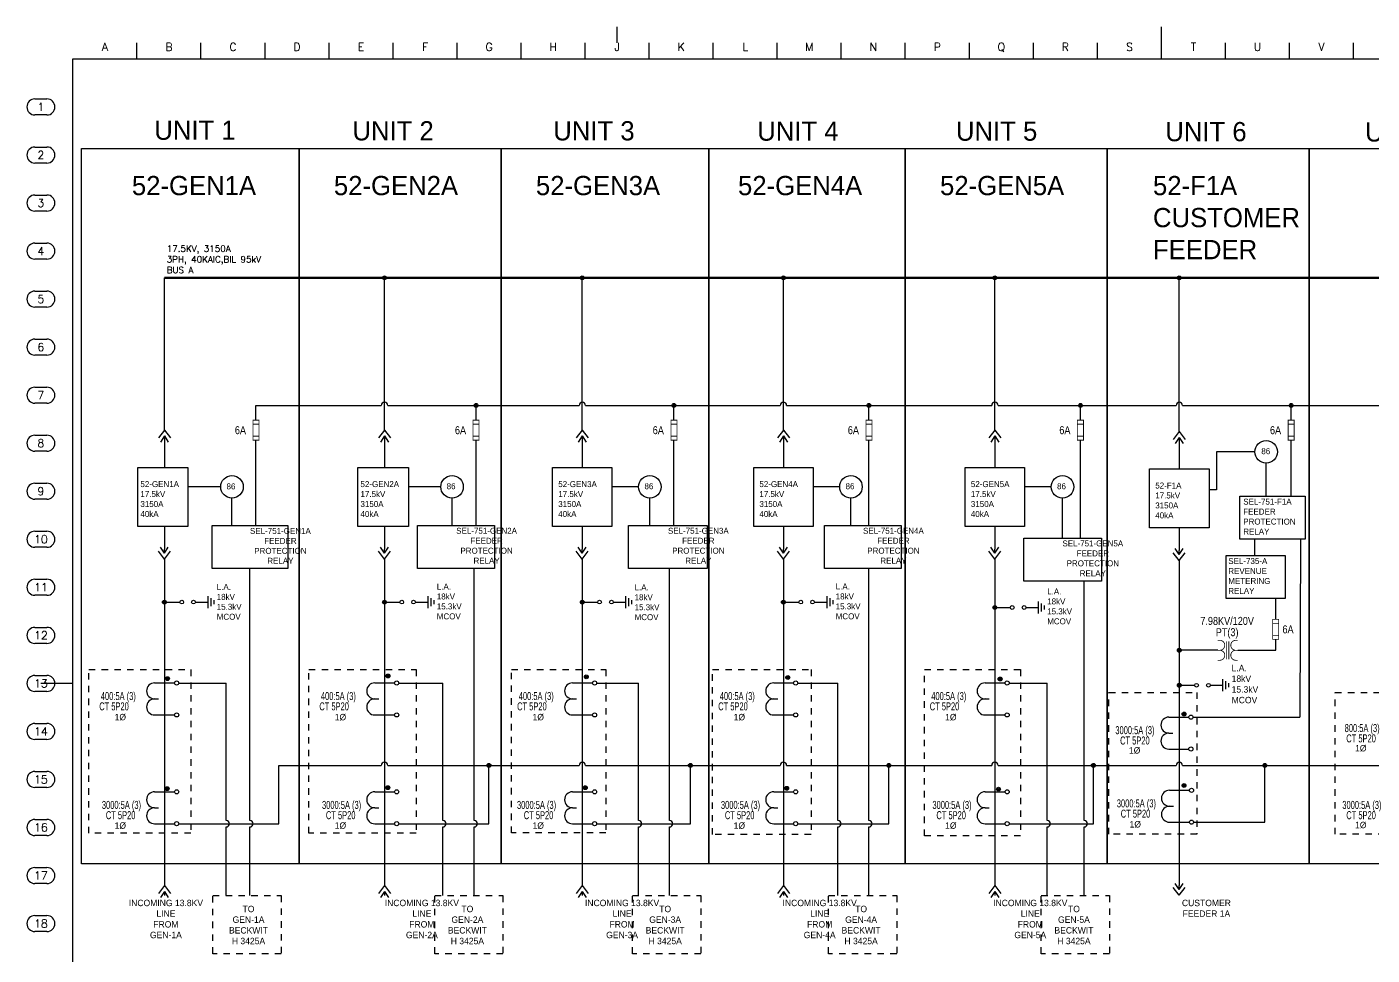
# Model space of a CAD drawing. Header units: inches. Extents: x -0.7 to 34.5, y -0.5 to 22.5.
# Drawn here: x -0.72 to 20.29, y 8.01 to 22.5 of the extents above; entities that cross this region are included whole.
import ezdxf
from ezdxf.enums import TextEntityAlignment as Align

# ---------------------------------------------------------------- set-up
doc = ezdxf.new("R2010")
doc.units = ezdxf.units.IN
doc.header["$MEASUREMENT"] = 0
doc.linetypes.add('HIDDEN', pattern=[0.375, 0.25, -0.125])
for name, color, linetype in [('DESC', 7, 'Continuous'), ('INFORBORDER', 3, 'Continuous'), ('MISC', 7, 'Continuous'), ('SYMS', 7, 'Continuous'), ('WIRES', 7, 'Continuous')]:
    doc.layers.add(name, color=color, linetype=linetype)
doc.styles.get("Standard").update_dxf_attribs({"font": 'ROMANS.SHX'})
doc.styles.add('WD', font='txt')

# ---------------------------------------------------------------- blocks, each defined once
blk = doc.blocks.new('IOM_TITLE_BLOCK_BORDER')
at = {"layer": 'INFORBORDER', "color": 5}
for p, q in [((8.5, 22.25), (8.5, 22.5)), ((17, 22), (17, 22.5)), ((1, 22), (1, 22.25)), ((2, 22), (2, 22.25)), ((3, 22), (3, 22.25)), ((4, 22), (4, 22.25)), ((5, 22), (5, 22.25)), ((6, 22), (6, 22.25)), ((7, 22), (7, 22.25)), ((8, 22), (8, 22.25)), ((9, 22), (9, 22.25)), ((10, 22), (10, 22.25)), ((11, 22), (11, 22.25)), ((12, 22), (12, 22.25)), ((13, 22), (13, 22.25)), ((14, 22), (14, 22.25)), ((15, 22), (15, 22.25)), ((16, 22), (16, 22.25)), ((18, 22), (18, 22.25)), ((19, 22), (19, 22.25)), ((20, 22), (20, 22.25)), ((0, 0), (0, 22)), ((0, 22), (34, 22)), ((0, 12.25), (-0.5, 12.25))]:
    blk.add_line(p, q, dxfattribs=at)
at = {"color": 7, "ltscale": 0.2}
for s, p in [('A', (0.5, 22.125)), ('B', (1.5, 22.125)), ('C', (2.5, 22.125)), ('D', (3.5, 22.125)), ('E', (4.5, 22.125)), ('F', (5.5, 22.125)), ('G', (6.5, 22.125)), ('H', (7.5, 22.125)), ('J', (8.5, 22.125)), ('K', (9.5, 22.125)), ('L', (10.5, 22.125)), ('M', (11.5, 22.125)), ('N', (12.5, 22.125)), ('P', (13.5, 22.125)), ('Q', (14.5, 22.125)), ('R', (15.5, 22.125)), ('S', (16.5, 22.125)), ('T', (17.5, 22.125)), ('U', (18.5, 22.125)), ('V', (19.5, 22.125))]:
    blk.add_text(s, height=0.125, dxfattribs=at).set_placement(p, align=Align.CENTER)
blk = doc.blocks.new('LINEREF_ENCASEMENT')
for p, q in [((-0.09375, 0), (0.09375, 0)), ((0.09375, -0.25), (-0.09375, -0.25))]:
    blk.add_line(p, q)
for centre, start, end in [((-0.09375, -0.125), 90, 270), ((0.09375, -0.125), 270, 90)]:
    blk.add_arc(centre, 0.125, start, end)
blk = doc.blocks.new('WD_MLRH')
at = {"style": 'WD'}
blk.add_attdef('RUNGFIRST', text='', height=0.125, dxfattribs=at).set_placement((-0.25, 0), align=Align.MIDDLE_RIGHT)
at = {"style": 'WD', "flags": 1}
for tag, p in [('RUNGHORV', (-0.25, -0.127)), ('RUNGDIST', (-0.25, -0.2)), ('RUNGINC', (-0.25, -0.163)), ('WIRE-START', (-0.25, -0.356)), ('WIRE-GSUF', (-0.25, -0.396)), ('WIREMODE', (-0.25, -0.281)), ('PH3SPACE', (-0.25, -0.437)), ('RUNGCNT', (-0.25, -0.237)), ('WIREFMT', (-0.25, -0.321))]:
    blk.add_attdef(tag, text='', height=0.025, dxfattribs=at).set_placement(p, align=Align.RIGHT)
blk = doc.blocks.new('VCN1PJ')
for p, q in [((0, 0.062), (-0.094, -0.062)), ((0, 0.062), (0.094, -0.062)), ((0, -0.031), (-0.062, -0.125)), ((0, -0.031), (0.062, -0.125)), ((0, -0.031), (0, -0.094))]:
    blk.add_line(p, q)
at = {"style": 'WD', "width": 0.7}
for tag, p in [('INST', (0.229, 0.85)), ('DESC1', (-0.062, 0.511)), ('LOC', (-0.062, 0.68)), ('DESC2', (-0.062, 0.354))]:
    blk.add_attdef(tag, text='', height=0.125, dxfattribs=at).set_placement(p, align=Align.RIGHT)
at = {"style": 'WD'}
blk.add_attdef('TAG1', text='', height=0.125, dxfattribs=at).set_placement((-0.062, 0.094), align=Align.RIGHT)
for tag, p, height, flags in [('WDBLKNAM', (-0.132, 0.045), 0.01, 9), ('FAMILY', (-0.132, 0.064), 0.01, 9), ('X2TERM02', (0, 0.062), 0.0125, 1), ('X2TERMDESC02', (0.026, 0.042), 0.01, 1), ('X8TERM01', (0, -0.094), 0.0125, 1), ('X8TERMDESC01', (0.013, -0.115), 0.01, 1)]:
    blk.add_attdef(tag, p, '', height=height, dxfattribs=dict(at, flags=flags))
at = {"linetype": 'Continuous', "style": 'WD', "flags": 9}
for tag, p in [('MFG', (-0.109, 0)), ('CAT', (-0.107, 0.019)), ('ASSYCODE', (-0.109, -0.014))]:
    blk.add_attdef(tag, text='', height=0.01, dxfattribs=at).set_placement(p, align=Align.CENTER)
at = {"linetype": 'Continuous', "style": 'WD', "flags": 8}
blk.add_attdef('TERM02', (0.047, 0.062), '', height=0.125, dxfattribs=at)
at = {"style": 'WD'}
for tag, p in [('X4LINK', (-0.125, -0.062)), ('X1LINK', (0.125, -0.062))]:
    blk.add_attdef(tag, p, '', height=0.01, dxfattribs=at)
at = {"linetype": 'Continuous', "style": 'WD', "flags": 8}
blk.add_attdef('TERM01', text='', height=0.125, dxfattribs=at).set_placement((0.047, -0.156), align=Align.TOP_LEFT)
blk = doc.blocks.new('VXF1CT')
for p, q in [((-0.344, 0.25), (-0.032, 0.25)), ((-0.344, 0), (-0.281, 0)), ((-0.344, -0.25), (-0.032, -0.25))]:
    blk.add_line(p, q)
for centre in [(0, 0.249), (0, -0.249)]:
    blk.add_circle(centre, 0.0322)
for centre in [(-0.344, 0.125), (-0.344, -0.125)]:
    blk.add_arc(centre, 0.125, 90, 270)
at = {"linetype": 'Continuous', "style": 'WD', "flags": 8}
for tag, p in [('TERM02', (-0.045, 0.267)), ('TERM01', (-0.055, -0.231))]:
    blk.add_attdef(tag, text='', height=0.125, dxfattribs=at).set_placement(p, align=Align.RIGHT)
at = {"style": 'WD'}
for tag, p, height, flags in [('X2TERM02', (0, 0.281), 0.0125, 1), ('X1TERM02', (0.032, 0.249), 0.0125, 1), ('FAMILY', (-0.196, 0.191), 0.01, 9), ('X8TERM01', (0, -0.283), 0.0125, 1), ('X1TERM01', (0.032, -0.251), 0.0125, 1)]:
    blk.add_attdef(tag, p, '', height=height, dxfattribs=dict(at, flags=flags))
blk.add_attdef('TYPE', text='', height=0.125, dxfattribs=at).set_placement((-0.047, -0.047), align=Align.CENTER)
at = {"linetype": 'Continuous', "style": 'WD', "flags": 9}
for tag, p in [('ASSYCODE', (-0.171, 0.119)), ('MFG', (-0.173, 0.143)), ('CAT', (-0.171, 0.162))]:
    blk.add_attdef(tag, text='', height=0.01, dxfattribs=at).set_placement(p, align=Align.CENTER)
at = {"style": 'WD'}
blk.add_attdef('TAG1', (0.281, 0.031), '', height=0.125, dxfattribs=at)
at = {"style": 'WD', "width": 0.7}
blk.add_attdef('RATING1', (0.281, -0.125), '', height=0.125, dxfattribs=at)
for tag, p in [('INST', (-0.227, -0.422)), ('LOC', (-0.201, -0.601)), ('DESC1', (-0.201, -0.757)), ('DESC2', (-0.201, -0.914))]:
    blk.add_attdef(tag, text='', height=0.125, dxfattribs=at).set_placement(p, align=Align.CENTER)
blk = doc.blocks.new('WDDOT')
for radius in [0.03, 0.0187, 0.00929]:
    blk.add_circle((0, 0), radius)
blk = doc.blocks.new('HGND2')
for p, q in [((0, 0.09375), (0, -0.09375)), ((0.046875, 0.0625), (0.046875, -0.0625)), ((0.09375, 0.03125), (0.09375, -0.03125))]:
    blk.add_line(p, q)
at = {"style": 'WD', "flags": 1}
blk.add_attdef('X4TERM01', (0, 0), '', height=0.01, dxfattribs=at)
blk = doc.blocks.new('HXF1T1_1-')
for points in [[(-0.156, 0, 0.0125, 0.0125, 0), (-0.126, 0, 0.0125, 0.0125, 1.005682), (-0.125, 0.156, 0, 0, 0)], [(0.156, 0, 0.0125, 0.0125, 0), (0.124, 0, 0.0125, 0.0125, 0.994377), (0.125, -0.156, 0, 0, 0)]]:
    blk.add_lwpolyline(points, format="xyseb")
at = {"const_width": 0.0125}
for points in [[(-0.156, 0.156), (-0.125, 0.156)], [(-0.016, -0.141), (-0.016, 0.141)], [(0.016, -0.141), (0.016, 0.141)], [(0.156, 0.156), (0.125, 0.156)], [(-0.156, -0.156), (-0.125, -0.156)], [(0.156, -0.156), (0.125, -0.156)]]:
    blk.add_lwpolyline(points, dxfattribs=at)
for points in [[(-0.125, -0.156, 1.000009), (-0.125, 0)], [(0.125, 0.156, 1.000009), (0.125, 0)]]:
    blk.add_lwpolyline(points, format="xyb", dxfattribs=at)
at = {"style": 'WD', "width": 0.85}
for tag, p in [('INST', (-0.012, 0.592)), ('LOC', (-0.012, 0.42)), ('TAG1', (-0.01, 0.25)), ('RATING1', (-0.01, -0.344)), ('RATING2', (-0.01, -0.516)), ('DESC1', (-0.01, -0.687)), ('DESC2', (-0.01, -0.859)), ('DESC3', (-0.01, -1.031))]:
    blk.add_attdef(tag, text='', height=0.125, dxfattribs=at).set_placement(p, align=Align.CENTER)
at = {"style": 'WD', "flags": 9}
blk.add_attdef('WDTYPE', text='', height=0.01, dxfattribs=at).set_placement((-0.221, 0.075), align=Align.RIGHT)
at = {"color": 7, "style": 'WD', "flags": 1}
for tag, p in [('X4TERM01', (-0.156, 0)), ('X1TERM02', (0.156, 0))]:
    blk.add_attdef(tag, p, '', height=0.0125, dxfattribs=at)
at = {"style": 'WD'}
for tag, p in [('X2LINK', (0, 0.156)), ('X8LINK', (0, -0.172))]:
    blk.add_attdef(tag, p, '', height=0.01, dxfattribs=at)
at = {"linetype": 'Continuous', "style": 'WD', "flags": 9}
for tag, p in [('ASSYCODE', (0.219, 0.062)), ('MFG', (0.228, 0.089)), ('CAT', (0.23, 0.108))]:
    blk.add_attdef(tag, text='', height=0.01, dxfattribs=at).set_placement(p, align=Align.CENTER)
at = {"style": 'WD', "flags": 9}
for tag, p in [('FAMILY', (0.206, 0.131)), ('CONTACT', (0.206, 0.04))]:
    blk.add_attdef(tag, p, '', height=0.01, dxfattribs=at)
at = {"linetype": 'Continuous', "style": 'WD', "flags": 8}
blk.add_attdef('TERM01', text='', height=0.125, dxfattribs=at).set_placement((-0.229, -0.031), align=Align.TOP_RIGHT)
blk.add_attdef('TERM02', text='', height=0.125, dxfattribs=at).set_placement((0.208, -0.031), align=Align.TOP_LEFT)
blk = doc.blocks.new('VFU1_1-')
at = {"const_width": 0.0125}
blk.add_lwpolyline([(-0.047, 0.156), (-0.047, -0.156), (0.047, -0.156), (0.047, 0.156)], close=True, dxfattribs=at)
for points in [[(-0.047, 0.094), (0.047, 0.094)], [(-0.047, -0.094), (0.047, -0.094)]]:
    blk.add_lwpolyline(points, dxfattribs=at)
at = {"linetype": 'Continuous', "style": 'WD', "width": 0.85, "flags": 8}
blk.add_attdef('TERM01', text='', height=0.125, dxfattribs=at).set_placement((-0.055, 0.175), align=Align.RIGHT)
at = {"style": 'WD', "width": 0.85}
for tag, p in [('LOC', (0.125, 0.109)), ('INST', (0.125, 0.281)), ('TAG1', (0.127, -0.061)), ('DESC1', (0.125, -0.234)), ('DESC2', (0.125, -0.406)), ('DESC3', (0.125, -0.578))]:
    blk.add_attdef(tag, p, '', height=0.125, dxfattribs=at)
blk.add_attdef('RATING1', text='', height=0.125, dxfattribs=at).set_placement((-0.156, -0.062), align=Align.RIGHT)
at = {"color": 7, "style": 'WD'}
for tag, p in [('X4LINK', (-0.125, 0)), ('X1LINK', (0.125, 0))]:
    blk.add_attdef(tag, p, '', height=0.01, dxfattribs=at)
at = {"color": 7, "style": 'WD', "flags": 1}
for tag, p in [('X2TERM01', (0, 0.156)), ('X8TERM02', (0, -0.156))]:
    blk.add_attdef(tag, p, '', height=0.0125, dxfattribs=at)
at = {"linetype": 'Continuous', "style": 'WD', "width": 0.85, "flags": 8}
blk.add_attdef('TERM02', text='', height=0.125, dxfattribs=at).set_placement((-0.041, -0.182), align=Align.TOP_RIGHT)
at = {"style": 'WD', "flags": 9}
for tag, p in [('WDBLKNAM', (-0.129, -0.169)), ('FAMILY', (-0.142, -0.036)), ('WDTYPE', (-0.129, -0.153))]:
    blk.add_attdef(tag, text='', height=0.01, dxfattribs=at).set_placement(p, align=Align.RIGHT)
at = {"linetype": 'Continuous', "style": 'WD', "flags": 9}
blk.add_attdef('ASSYCODE', text='', height=0.01, dxfattribs=at).set_placement((-0.153, -0.106), align=Align.CENTER)
for tag, p in [('MFG', (-0.142, -0.088)), ('CAT', (-0.142, -0.073))]:
    blk.add_attdef(tag, text='', height=0.01, dxfattribs=at).set_placement(p, align=Align.RIGHT)

msp = doc.modelspace()

# ---------------------------------------------------------------- linework, layer by layer
at = {"color": 7, "lineweight": 50, "ltscale": 0.4}
msp.add_line((1.428, 18.583), (29.914, 18.583), dxfattribs=at)
at = {"color": 7, "ltscale": 0.2}
for points in [[(0.133, 20.602), (3.531, 20.602), (3.531, 9.435), (0.133, 9.435)], [(3.531, 20.602), (6.686, 20.602), (6.686, 9.435), (3.531, 9.435)], [(6.686, 20.602), (9.93, 20.602), (9.93, 9.435), (6.686, 9.435)], [(9.93, 20.602), (12.997, 20.602), (12.997, 9.435), (9.93, 9.435)], [(12.997, 20.602), (16.152, 20.602), (16.152, 9.435), (12.997, 9.435)], [(16.152, 20.602), (19.308, 20.602), (19.308, 9.435), (16.152, 9.435)], [(19.308, 20.602), (22.737, 20.602), (22.737, 9.435), (19.308, 9.435)], [(1.015, 15.622), (1.792, 15.622), (1.792, 14.701), (1.015, 14.701)], [(4.451, 15.622), (5.24, 15.622), (5.24, 14.701), (4.451, 14.701)], [(7.491, 15.622), (8.419, 15.622), (8.419, 14.701), (7.491, 14.701)], [(10.632, 15.622), (11.56, 15.622), (11.56, 14.701), (10.632, 14.701)], [(13.935, 15.622), (14.863, 15.622), (14.863, 14.701), (13.935, 14.701)], [(16.815, 15.599), (17.743, 15.599), (17.743, 14.679), (16.815, 14.679)], [(18.223, 15.172), (19.244, 15.172), (19.244, 14.5), (18.223, 14.5)], [(2.177, 14.715), (3.355, 14.715), (3.355, 14.043), (2.177, 14.043)], [(5.382, 14.717), (6.585, 14.717), (6.585, 14.045), (5.382, 14.045)], [(8.675, 14.717), (9.905, 14.717), (9.905, 14.045), (8.675, 14.045)], [(11.74, 14.717), (12.935, 14.717), (12.935, 14.045), (11.74, 14.045)], [(14.85, 14.52), (16.066, 14.52), (16.066, 13.848), (14.85, 13.848)], [(18.013, 14.245), (18.931, 14.245), (18.931, 13.573), (18.013, 13.573)]]:
    msp.add_lwpolyline(points, close=True, dxfattribs=at)
at = {"color": 7, "linetype": 'HIDDEN', "ltscale": 0.2}
for points in [[(0.248, 12.465), (1.841, 12.465), (1.841, 9.912), (0.248, 9.912)], [(3.685, 12.465), (5.362, 12.465), (5.362, 9.912), (3.685, 9.912)], [(6.847, 12.465), (8.324, 12.465), (8.324, 9.917), (6.847, 9.917)], [(9.99, 12.465), (11.528, 12.465), (11.528, 9.892), (9.99, 9.892)], [(13.297, 12.465), (14.798, 12.465), (14.798, 9.87), (13.297, 9.87)], [(16.181, 12.109), (17.553, 12.109), (17.553, 9.896), (16.181, 9.896)], [(19.713, 12.109), (21.085, 12.109), (21.085, 9.896), (19.713, 9.896)], [(2.186, 8.936), (3.252, 8.936), (3.252, 8.03), (2.186, 8.03)], [(5.65, 8.936), (6.716, 8.936), (6.716, 8.03), (5.65, 8.03)], [(8.74, 8.936), (9.806, 8.936), (9.806, 8.03), (8.74, 8.03)], [(11.799, 8.936), (12.865, 8.936), (12.865, 8.03), (11.799, 8.03)], [(15.124, 8.936), (16.19, 8.936), (16.19, 8.03), (15.124, 8.03)]]:
    msp.add_lwpolyline(points, close=True, dxfattribs=at)
at = {"color": 7, "ltscale": 0.2}
for centre, radius in [((18.636, 15.867), 0.176), ((2.484, 15.318), 0.176), ((5.921, 15.32), 0.176), ((9.01, 15.32), 0.176), ((12.151, 15.32), 0.176), ((15.454, 15.32), 0.176), ((1.699, 13.519), 0.0289), ((1.883, 13.519), 0.0289), ((5.136, 13.519), 0.0289), ((5.321, 13.519), 0.0289), ((8.225, 13.519), 0.0289), ((8.41, 13.519), 0.0289), ((11.366, 13.519), 0.0289), ((11.551, 13.519), 0.0289), ((14.669, 13.435), 0.0289), ((14.854, 13.435), 0.0289), ((17.549, 12.221), 0.0289), ((17.734, 12.221), 0.0289)]:
    msp.add_circle(centre, radius, dxfattribs=at)
at = {"layer": 'WIRES', "color": 7, "ltscale": 0.2}
for p, q in [((1.428, 16.207), (1.428, 18.583)), ((4.866, 16.207), (4.866, 18.583)), ((7.955, 16.207), (7.955, 18.583)), ((11.096, 16.207), (11.096, 18.583)), ((14.399, 16.207), (14.399, 18.583)), ((17.279, 16.184), (17.279, 18.583)), ((2.859, 16.59), (4.816, 16.59)), ((2.859, 16.36), (2.859, 16.59)), ((4.916, 16.59), (7.905, 16.59)), ((6.296, 16.36), (6.296, 16.59)), ((8.005, 16.59), (11.046, 16.59)), ((9.386, 16.36), (9.386, 16.59)), ((11.146, 16.59), (14.349, 16.59)), ((12.432, 16.36), (12.432, 16.59)), ((14.449, 16.59), (17.229, 16.59)), ((15.735, 16.36), (15.735, 16.59)), ((17.329, 16.59), (20.751, 16.59)), ((19.026, 16.36), (19.026, 16.59)), ((1.428, 16.051), (1.428, 15.622)), ((2.859, 14.715), (2.859, 16.048)), ((4.866, 16.051), (4.866, 15.622)), ((6.296, 14.717), (6.296, 16.048)), ((7.955, 16.051), (7.955, 15.622)), ((9.386, 14.717), (9.386, 16.048)), ((11.096, 16.051), (11.096, 15.622)), ((12.432, 14.717), (12.432, 16.048)), ((14.399, 16.051), (14.399, 15.622)), ((15.735, 14.52), (15.735, 16.048)), ((17.279, 16.028), (17.279, 15.599)), ((19.026, 15.172), (19.026, 16.048)), ((18.46, 15.867), (17.861, 15.867)), ((17.861, 15.867), (17.861, 15.271)), ((18.636, 15.172), (18.636, 15.691)), ((2.307, 15.318), (1.792, 15.318)), ((2.484, 14.715), (2.484, 15.142)), ((5.745, 15.32), (5.24, 15.32)), ((5.921, 14.717), (5.921, 15.144)), ((8.834, 15.32), (8.419, 15.32)), ((9.01, 14.717), (9.01, 15.144)), ((11.975, 15.32), (11.56, 15.32)), ((12.151, 14.717), (12.151, 15.144)), ((15.278, 15.32), (14.863, 15.32)), ((15.454, 14.52), (15.454, 15.144)), ((17.861, 15.271), (17.743, 15.271)), ((1.428, 14.701), (1.428, 14.346)), ((4.866, 14.701), (4.866, 14.346)), ((7.955, 14.701), (7.955, 14.346)), ((11.096, 14.701), (11.096, 14.346)), ((14.399, 14.701), (14.399, 14.346)), ((17.279, 14.679), (17.279, 14.323)), ((18.455, 14.5), (18.455, 14.245)), ((19.172, 14.5), (19.162, 11.722)), ((1.428, 14.189), (1.428, 9.097)), ((4.866, 14.189), (4.866, 9.097)), ((7.955, 14.189), (7.955, 9.097)), ((11.096, 14.189), (11.096, 9.097)), ((14.399, 14.189), (14.399, 9.097)), ((17.279, 14.167), (17.279, 9.097)), ((2.765, 10.109), (2.765, 14.043)), ((6.266, 10.109), (6.266, 14.043)), ((9.318, 10.109), (9.318, 14.043)), ((12.432, 10.109), (12.432, 14.043)), ((15.794, 10.109), (15.794, 13.848)), ((1.428, 13.519), (1.67, 13.519)), ((1.912, 13.519), (2.106, 13.519)), ((4.866, 13.519), (5.107, 13.519)), ((5.35, 13.519), (5.543, 13.519)), ((7.955, 13.519), (8.196, 13.519)), ((8.439, 13.519), (8.632, 13.519)), ((11.096, 13.519), (11.337, 13.519)), ((11.58, 13.519), (11.773, 13.519)), ((18.785, 13.25), (18.785, 13.573)), ((14.399, 13.435), (14.64, 13.435)), ((14.883, 13.435), (15.076, 13.435)), ((18.785, 12.767), (18.785, 12.938)), ((17.88, 12.767), (17.279, 12.767)), ((18.192, 12.767), (18.785, 12.767)), ((1.652, 12.255), (2.394, 12.255)), ((2.394, 10.109), (2.394, 12.255)), ((5.089, 12.256), (5.779, 12.255)), ((5.779, 10.109), (5.779, 12.255)), ((8.179, 12.256), (8.832, 12.256)), ((8.832, 10.109), (8.832, 12.256)), ((11.32, 12.256), (11.946, 12.255)), ((11.946, 10.109), (11.946, 12.255)), ((14.623, 12.256), (15.216, 12.255)), ((15.216, 10.109), (15.216, 12.255)), ((17.279, 12.221), (17.52, 12.221)), ((17.763, 12.221), (17.956, 12.221)), ((17.493, 11.722), (19.162, 11.722)), ((3.217, 10.059), (3.217, 10.97)), ((3.217, 10.97), (4.816, 10.97)), ((4.916, 10.97), (7.905, 10.97)), ((6.497, 10.059), (6.497, 10.97)), ((8.005, 10.97), (11.046, 10.97)), ((9.644, 10.059), (9.644, 10.97)), ((11.146, 10.97), (14.349, 10.97)), ((12.743, 10.059), (12.743, 10.97)), ((14.449, 10.97), (17.229, 10.97)), ((15.937, 10.059), (15.937, 10.97)), ((17.329, 10.97), (20.751, 10.97)), ((18.615, 10.083), (18.615, 10.97)), ((1.652, 10.059), (3.217, 10.059)), ((2.394, 8.936), (2.394, 10.009)), ((2.765, 8.936), (2.765, 10.009)), ((5.089, 10.059), (6.497, 10.059)), ((5.779, 8.936), (5.779, 10.009)), ((6.266, 8.936), (6.266, 10.009)), ((8.179, 10.059), (9.644, 10.059)), ((8.832, 8.936), (8.832, 10.009)), ((9.318, 8.936), (9.318, 10.009)), ((11.32, 10.059), (12.743, 10.059)), ((11.946, 8.936), (11.946, 10.009)), ((12.432, 8.936), (12.432, 10.009)), ((14.623, 10.059), (15.937, 10.059)), ((15.216, 8.936), (15.216, 10.009)), ((15.794, 8.936), (15.794, 10.009)), ((17.503, 10.083), (18.615, 10.083))]:
    msp.add_line(p, q, dxfattribs=at)
for centre, start, end in [((4.866, 16.59), 0, 180), ((7.955, 16.59), 0, 180), ((11.096, 16.59), 0, 180), ((14.399, 16.59), 0, 180), ((17.279, 16.59), 0, 180), ((4.866, 10.97), 0, 180), ((7.955, 10.97), 0, 180), ((11.096, 10.97), 0, 180), ((14.399, 10.97), 0, 180), ((17.279, 10.97), 0, 180), ((2.394, 10.059), 270, 90), ((2.765, 10.059), 270, 90), ((5.779, 10.059), 270, 90), ((6.266, 10.059), 270, 90), ((8.832, 10.059), 270, 90), ((9.318, 10.059), 270, 90), ((11.946, 10.059), 270, 90), ((12.432, 10.059), 270, 90), ((15.216, 10.059), 270, 90), ((15.794, 10.059), 270, 90)]:
    msp.add_arc(centre, 0.05, start, end, dxfattribs=at)

# ---------------------------------------------------------------- block references
at = {"color": 7, "ltscale": 0.2}
msp.add_blockref('IOM_TITLE_BLOCK_BORDER', (0, 0), dxfattribs=at)
msp.add_blockref('LINEREF_ENCASEMENT', (-0.5, 21.375))
at = {"color": 8, "ltscale": 0.2}
ref = msp.add_blockref('WD_MLRH', (-0.5, 21.188), dxfattribs=at)
ref.add_attrib('RUNGFIRST', '1', dxfattribs={"height": 0.125}).set_placement((-0.5, 21.188), align=Align.CENTER)
at = {"color": 7}
for p in [(-0.5, 20.625), (-0.5, 19.875), (-0.5, 19.125), (-0.5, 18.375), (-0.5, 17.625), (-0.5, 16.875), (-0.5, 16.125), (-0.5, 15.375), (-0.5, 14.625), (-0.5, 13.875), (-0.5, 13.125), (-0.5, 12.375), (-0.5, 11.625), (-0.5, 10.875), (-0.5, 10.125), (-0.5, 9.375), (-0.5, 8.625)]:
    msp.add_blockref('LINEREF_ENCASEMENT', p, dxfattribs=at)
at = {"color": 7, "ltscale": 0.2}
ref = msp.add_blockref('VXF1CT', (20.992, 11.507), dxfattribs=at)
ref.add_attrib('DESC1', '800:5A (3)', dxfattribs={"layer": 'DESC', "height": 0.125, "style": 'WD', "width": 0.7}).set_placement((20.135, 11.49), align=Align.CENTER)
ref.add_attrib('DESC2', 'CT 5P20', dxfattribs={"layer": 'DESC', "height": 0.125, "style": 'WD', "width": 0.7}).set_placement((20.118, 11.329), align=Align.CENTER)
ref = msp.add_blockref('VXF1CT', (17.46, 11.474), dxfattribs=at)
ref.add_attrib('DESC1', '3000:5A (3)', dxfattribs={"layer": 'DESC', "height": 0.125, "style": 'WD', "width": 0.7}).set_placement((16.586, 11.457), align=Align.CENTER)
ref.add_attrib('DESC2', 'CT 5P20', dxfattribs={"layer": 'DESC', "height": 0.125, "style": 'WD', "width": 0.7}).set_placement((16.585, 11.296), align=Align.CENTER)
at = {"layer": 'SYMS', "color": 7, "ltscale": 0.2}
for name, p in [('WDDOT', (4.866, 18.583)), ('WDDOT', (7.955, 18.583)), ('WDDOT', (11.096, 18.583)), ('WDDOT', (14.399, 18.583)), ('WDDOT', (17.279, 18.583)), ('WDDOT', (6.296, 16.59)), ('WDDOT', (9.386, 16.59)), ('WDDOT', (12.432, 16.59)), ('WDDOT', (15.735, 16.59)), ('WDDOT', (19.026, 16.59)), ('VCN1PJ', (1.428, 16.144)), ('VCN1PJ', (4.866, 16.144)), ('VCN1PJ', (7.955, 16.144)), ('VCN1PJ', (11.096, 16.144)), ('VCN1PJ', (14.399, 16.144)), ('VCN1PJ', (17.279, 16.122)), ('WDDOT', (1.428, 13.519)), ('HGND2', (2.106, 13.519)), ('WDDOT', (4.866, 13.519)), ('HGND2', (5.543, 13.519)), ('WDDOT', (7.955, 13.519)), ('HGND2', (8.632, 13.519)), ('WDDOT', (11.096, 13.519)), ('HGND2', (11.773, 13.519)), ('WDDOT', (14.399, 13.435)), ('HGND2', (15.076, 13.435)), ('WDDOT', (17.279, 12.767)), ('WDDOT', (4.921, 12.366)), ('WDDOT', (1.478, 12.325)), ('WDDOT', (8.018, 12.352)), ('WDDOT', (11.164, 12.342)), ('WDDOT', (14.48, 12.319)), ('WDDOT', (17.279, 12.221)), ('HGND2', (17.956, 12.221)), ('WDDOT', (17.353, 11.771)), ('WDDOT', (6.497, 10.97)), ('WDDOT', (9.644, 10.97)), ('WDDOT', (12.743, 10.97)), ('WDDOT', (15.937, 10.97)), ('WDDOT', (18.615, 10.97)), ('WDDOT', (1.472, 10.606)), ('WDDOT', (4.918, 10.622)), ('WDDOT', (8.002, 10.621)), ('WDDOT', (11.148, 10.612)), ('WDDOT', (14.456, 10.598)), ('WDDOT', (17.353, 10.656)), ('VCN1PJ', (1.428, 9.034)), ('VCN1PJ', (4.866, 9.034)), ('VCN1PJ', (7.955, 9.034)), ('VCN1PJ', (11.096, 9.034)), ('VCN1PJ', (14.399, 9.034))]:
    msp.add_blockref(name, p, dxfattribs=at)
ref = msp.add_blockref('VFU1_1-', (2.859, 16.204), dxfattribs=at)
ref.add_attrib('RATING1', '6A', dxfattribs={"layer": 'MISC', "height": 0.125, "style": 'WD', "width": 0.85}).set_placement((2.703, 16.141), align=Align.RIGHT)
ref = msp.add_blockref('VFU1_1-', (6.296, 16.204), dxfattribs=at)
ref.add_attrib('RATING1', '6A', dxfattribs={"layer": 'MISC', "height": 0.125, "style": 'WD', "width": 0.85}).set_placement((6.14, 16.141), align=Align.RIGHT)
ref = msp.add_blockref('VFU1_1-', (9.386, 16.204), dxfattribs=at)
ref.add_attrib('RATING1', '6A', dxfattribs={"layer": 'MISC', "height": 0.125, "style": 'WD', "width": 0.85}).set_placement((9.229, 16.141), align=Align.RIGHT)
ref = msp.add_blockref('VFU1_1-', (12.432, 16.204), dxfattribs=at)
ref.add_attrib('RATING1', '6A', dxfattribs={"layer": 'MISC', "height": 0.125, "style": 'WD', "width": 0.85}).set_placement((12.276, 16.141), align=Align.RIGHT)
ref = msp.add_blockref('VFU1_1-', (15.735, 16.204), dxfattribs=at)
ref.add_attrib('RATING1', '6A', dxfattribs={"layer": 'MISC', "height": 0.125, "style": 'WD', "width": 0.85}).set_placement((15.579, 16.141), align=Align.RIGHT)
ref = msp.add_blockref('VFU1_1-', (19.026, 16.204), dxfattribs=at)
ref.add_attrib('RATING1', '6A', dxfattribs={"layer": 'MISC', "height": 0.125, "style": 'WD', "width": 0.85}).set_placement((18.869, 16.141), align=Align.RIGHT)
at = {"layer": 'SYMS', "color": 7, "ltscale": 0.2, "xscale": -1, "rotation": 180}
for p in [(1.428, 14.252), (4.866, 14.252), (7.955, 14.252), (11.096, 14.252), (14.399, 14.252), (17.279, 14.229), (17.279, 9.003)]:
    msp.add_blockref('VCN1PJ', p, dxfattribs=at)
at = {"layer": 'SYMS', "color": 7, "ltscale": 0.2}
ref = msp.add_blockref('HXF1T1_1-', (18.036, 12.767), dxfattribs=at)
ref.add_attrib('DESC2', '7.98KV/120V', dxfattribs={"layer": 'DESC', "height": 0.125, "style": 'WD', "width": 0.85}).set_placement((18.026, 13.163), align=Align.CENTER)
ref.add_attrib('DESC1', 'PT(3)', dxfattribs={"layer": 'DESC', "height": 0.125, "style": 'WD', "width": 0.85}).set_placement((18.026, 12.987), align=Align.CENTER)
ref = msp.add_blockref('VFU1_1-', (18.785, 13.094), dxfattribs=at)
ref.add_attrib('RATING1', '6A', dxfattribs={"layer": 'MISC', "height": 0.125, "style": 'WD', "width": 0.85}).set_placement((19.064, 13.031), align=Align.RIGHT)
ref = msp.add_blockref('VXF1CT', (1.62, 12.007), dxfattribs=at)
ref.add_attrib('DESC1', '400:5A (3)', dxfattribs={"layer": 'DESC', "height": 0.125, "style": 'WD', "width": 0.7}).set_placement((0.709, 11.99), align=Align.CENTER)
ref.add_attrib('DESC2', 'CT 5P20', dxfattribs={"layer": 'DESC', "height": 0.125, "style": 'WD', "width": 0.7}).set_placement((0.642, 11.829), align=Align.CENTER)
ref = msp.add_blockref('VXF1CT', (5.057, 12.007), dxfattribs=at)
ref.add_attrib('DESC1', '400:5A (3)', dxfattribs={"layer": 'DESC', "height": 0.125, "style": 'WD', "width": 0.7}).set_placement((4.146, 11.99), align=Align.CENTER)
ref.add_attrib('DESC2', 'CT 5P20', dxfattribs={"layer": 'DESC', "height": 0.125, "style": 'WD', "width": 0.7}).set_placement((4.079, 11.829), align=Align.CENTER)
ref = msp.add_blockref('VXF1CT', (8.147, 12.007), dxfattribs=at)
ref.add_attrib('DESC1', '400:5A (3)', dxfattribs={"layer": 'DESC', "height": 0.125, "style": 'WD', "width": 0.7}).set_placement((7.236, 11.99), align=Align.CENTER)
ref.add_attrib('DESC2', 'CT 5P20', dxfattribs={"layer": 'DESC', "height": 0.125, "style": 'WD', "width": 0.7}).set_placement((7.168, 11.829), align=Align.CENTER)
ref = msp.add_blockref('VXF1CT', (11.288, 12.007), dxfattribs=at)
ref.add_attrib('DESC1', '400:5A (3)', dxfattribs={"layer": 'DESC', "height": 0.125, "style": 'WD', "width": 0.7}).set_placement((10.376, 11.99), align=Align.CENTER)
ref.add_attrib('DESC2', 'CT 5P20', dxfattribs={"layer": 'DESC', "height": 0.125, "style": 'WD', "width": 0.7}).set_placement((10.309, 11.829), align=Align.CENTER)
ref = msp.add_blockref('VXF1CT', (14.59, 12.007), dxfattribs=at)
ref.add_attrib('DESC1', '400:5A (3)', dxfattribs={"layer": 'DESC', "height": 0.125, "style": 'WD', "width": 0.7}).set_placement((13.679, 11.99), align=Align.CENTER)
ref.add_attrib('DESC2', 'CT 5P20', dxfattribs={"layer": 'DESC', "height": 0.125, "style": 'WD', "width": 0.7}).set_placement((13.612, 11.829), align=Align.CENTER)
ref = msp.add_blockref('VXF1CT', (1.62, 10.308), dxfattribs=at)
ref.add_attrib('DESC1', '3000:5A (3)', dxfattribs={"layer": 'DESC', "height": 0.125, "style": 'WD', "width": 0.7}).set_placement((0.758, 10.29), align=Align.CENTER)
ref.add_attrib('DESC2', 'CT 5P20', dxfattribs={"layer": 'DESC', "height": 0.125, "style": 'WD', "width": 0.7}).set_placement((0.745, 10.13), align=Align.CENTER)
ref = msp.add_blockref('VXF1CT', (5.057, 10.308), dxfattribs=at)
ref.add_attrib('DESC1', '3000:5A (3)', dxfattribs={"layer": 'DESC', "height": 0.125, "style": 'WD', "width": 0.7}).set_placement((4.196, 10.29), align=Align.CENTER)
ref.add_attrib('DESC2', 'CT 5P20', dxfattribs={"layer": 'DESC', "height": 0.125, "style": 'WD', "width": 0.7}).set_placement((4.182, 10.13), align=Align.CENTER)
ref = msp.add_blockref('VXF1CT', (8.147, 10.308), dxfattribs=at)
ref.add_attrib('DESC1', '3000:5A (3)', dxfattribs={"layer": 'DESC', "height": 0.125, "style": 'WD', "width": 0.7}).set_placement((7.241, 10.29), align=Align.CENTER)
ref.add_attrib('DESC2', 'CT 5P20', dxfattribs={"layer": 'DESC', "height": 0.125, "style": 'WD', "width": 0.7}).set_placement((7.272, 10.13), align=Align.CENTER)
ref = msp.add_blockref('VXF1CT', (11.288, 10.308), dxfattribs=at)
ref.add_attrib('DESC1', '3000:5A (3)', dxfattribs={"layer": 'DESC', "height": 0.125, "style": 'WD', "width": 0.7}).set_placement((10.426, 10.29), align=Align.CENTER)
ref.add_attrib('DESC2', 'CT 5P20', dxfattribs={"layer": 'DESC', "height": 0.125, "style": 'WD', "width": 0.7}).set_placement((10.413, 10.13), align=Align.CENTER)
ref = msp.add_blockref('VXF1CT', (14.59, 10.308), dxfattribs=at)
ref.add_attrib('DESC1', '3000:5A (3)', dxfattribs={"layer": 'DESC', "height": 0.125, "style": 'WD', "width": 0.7}).set_placement((13.729, 10.29), align=Align.CENTER)
ref.add_attrib('DESC2', 'CT 5P20', dxfattribs={"layer": 'DESC', "height": 0.125, "style": 'WD', "width": 0.7}).set_placement((13.716, 10.13), align=Align.CENTER)
ref = msp.add_blockref('VXF1CT', (17.47, 10.332), dxfattribs=at)
ref.add_attrib('DESC1', '3000:5A (3)', dxfattribs={"layer": 'DESC', "height": 0.125, "style": 'WD', "width": 0.7}).set_placement((16.609, 10.314), align=Align.CENTER)
ref.add_attrib('DESC2', 'CT 5P20', dxfattribs={"layer": 'DESC', "height": 0.125, "style": 'WD', "width": 0.7}).set_placement((16.595, 10.154), align=Align.CENTER)
ref = msp.add_blockref('VXF1CT', (20.992, 10.308), dxfattribs=at)
ref.add_attrib('DESC1', '3000:5A (3)', dxfattribs={"layer": 'DESC', "height": 0.125, "style": 'WD', "width": 0.7}).set_placement((20.131, 10.29), align=Align.CENTER)
ref.add_attrib('DESC2', 'CT 5P20', dxfattribs={"layer": 'DESC', "height": 0.125, "style": 'WD', "width": 0.7}).set_placement((20.118, 10.13), align=Align.CENTER)

# ---------------------------------------------------------------- texts
at = {"color": 7, "ltscale": 0.2}
for s, p in [('2', (-0.5, 20.438)), ('3', (-0.5, 19.688)), ('4', (-0.5, 18.938)), ('5', (-0.5, 18.188)), ('6', (-0.5, 17.438)), ('7', (-0.5, 16.688)), ('8', (-0.5, 15.938)), ('9', (-0.5, 15.188)), ('10', (-0.5, 14.438)), ('11', (-0.5, 13.688)), ('12', (-0.5, 12.938)), ('13', (-0.5, 12.188)), ('14', (-0.5, 11.438)), ('15', (-0.5, 10.688)), ('16', (-0.5, 9.938)), ('17', (-0.5, 9.188)), ('18', (-0.5, 8.438))]:
    msp.add_text(s, height=0.125, dxfattribs=at).set_placement(p, align=Align.CENTER)
at = {"color": 7, "ltscale": 0.2, "char_height": 0.3, "attachment_point": 1, "style": 'WD'}
for s, width, insert in [('UNIT 1', 3.01449, (1.271, 21.037)), ('UNIT 2', 1.76535, (4.365, 21.028)), ('UNIT 3', 1.73398, (7.502, 21.028)), ('UNIT 4', 1.7799, (10.687, 21.023)), ('UNIT 5', 1.72763, (13.791, 21.023)), ('UNIT 6', 1.87859, (17.06, 21.015)), ('UNIT 7', 1.72241, (20.18, 21.01)), ('52-GEN1A', 3.01449, (0.921, 20.173)), ('52-GEN2A', 3.01449, (4.076, 20.173)), ('52-GEN3A', 3.01449, (7.231, 20.173)), ('52-GEN4A', 3.01449, (10.387, 20.173)), ('52-GEN5A', 3.01449, (13.542, 20.173)), ('52-F1A\\PCUSTOMER \\PFEEDER', 3.01449, (16.868, 20.173))]:
    msp.add_mtext_dynamic_manual_height_columns(s, width=width, gutter_width=0.5, heights=[0], dxfattribs=dict(at, insert=insert))
at = {"color": 7, "ltscale": 0.2, "insert": (1.465, 19.088), "char_height": 0.1, "width": 1.68195, "attachment_point": 1}
msp.add_mtext('17.5KV, 3150A\\P3PH, 40KAIC,BIL 95kV\\PBUS A', dxfattribs=at)
at = {"color": 7, "ltscale": 0.2, "attachment_point": 1, "style": 'WD'}
for s, insert, char_height in [('86', (18.56, 15.922), 0.0932), ('52-GEN1A\\P17.5kV\\P3150A\\P40kA', (1.054, 15.408), 0.0932), ('86', (2.399, 15.373), 0.0932), ('52-GEN2A\\P17.5kV\\P3150A\\P40kA', (4.491, 15.408), 0.0932), ('86', (5.837, 15.375), 0.0932), ('52-GEN3A\\P17.5kV\\P3150A\\P40kA', (7.58, 15.408), 0.0932), ('86', (8.926, 15.375), 0.0932), ('52-GEN4A\\P17.5kV\\P3150A\\P40kA', (10.721, 15.408), 0.0932), ('86', (12.067, 15.375), 0.0932), ('52-GEN5A\\P17.5kV\\P3150A\\P40kA', (14.024, 15.408), 0.0932), ('86', (15.37, 15.375), 0.0932), ('52-F1A\\P17.5kV\\P3150A\\P40kA', (16.904, 15.386), 0.0932), ('SEL-751-F1A\\PFEEDER \\PPROTECTION \\PRELAY', (18.278, 15.134), 0.0932), ('\\pxqc;SEL-751-GEN1A\\PFEEDER \\PPROTECTION \\PRELAY', (2.766, 14.677), 0.0932), ('\\pxqc;SEL-751-GEN2A\\PFEEDER \\PPROTECTION \\PRELAY', (5.986, 14.679), 0.0932), ('\\pxqc;SEL-751-GEN3A\\PFEEDER \\PPROTECTION \\PRELAY', (9.293, 14.679), 0.0932), ('\\pxqc;SEL-751-GEN4A\\PFEEDER \\PPROTECTION \\PRELAY', (12.34, 14.679), 0.0932), ('\\pxqc;SEL-751-GEN5A\\PFEEDER \\PPROTECTION \\PRELAY', (15.454, 14.482), 0.0932), ('L.A.\\P18kV\\P15.3kV\\PMCOV', (2.246, 13.803), 0.0932), ('L.A.\\P18kV\\P15.3kV\\PMCOV', (5.683, 13.809), 0.0932), ('L.A.\\P18kV\\P15.3kV\\PMCOV', (8.772, 13.797), 0.0932), ('L.A.\\P18kV\\P15.3kV\\PMCOV', (11.913, 13.81), 0.0932), ('L.A.\\P18kV\\P15.3kV\\PMCOV', (15.216, 13.732), 0.0932), ('L.A.\\P18kV\\P15.3kV\\PMCOV', (18.096, 12.54), 0.1), ('\\pxqc;INCOMING 13.8KV\\PLINE\\PFROM\\PGEN-2A', (4.87, 8.872), 0.1), ('\\pxqc;INCOMING 13.8KV\\PLINE\\PFROM\\PGEN-3A', (7.997, 8.872), 0.1), ('\\pxqc;INCOMING 13.8KV\\PLINE\\PFROM\\PGEN-4A', (11.083, 8.872), 0.1), ('\\pxqc;INCOMING 13.8KV\\PLINE\\PFROM\\PGEN-5A', (14.372, 8.872), 0.1), ('\\pxqc;CUSTOMER\\PFEEDER 1A', (17.32, 8.872), 0.1)]:
    msp.add_mtext(s, dxfattribs=dict(at, insert=insert, char_height=char_height))
for s, insert, char_height, width in [('SEL-735-A\\PREVENUE\\PMETERING \\PRELAY', (18.044, 14.207), 0.0932, 0.9619), ('\\pxqc;1%%C', (0.651, 11.774), 0.1, 0.17854), ('\\pxqc;1%%C', (4.089, 11.774), 0.1, 0.17854), ('\\pxqc;1%%C', (7.178, 11.774), 0.1, 0.17854), ('\\pxqc;1%%C', (10.319, 11.774), 0.1, 0.17854), ('\\pxqc;1%%C', (13.622, 11.774), 0.1, 0.17854), ('\\pxqc;1%%C', (16.492, 11.255), 0.1, 0.17854), ('\\pxqc;1%%C', (20.024, 11.288), 0.1, 0.17854), ('\\pxqc;1%%C', (16.502, 10.1), 0.1, 0.17854), ('\\pxqc;1%%C', (20.024, 10.089), 0.1, 0.17854), ('\\pxqc;1%%C', (0.651, 10.08), 0.1, 0.17854), ('\\pxqc;1%%C', (4.089, 10.08), 0.1, 0.17854), ('\\pxqc;1%%C', (7.178, 10.08), 0.1, 0.17854), ('\\pxqc;1%%C', (10.319, 10.08), 0.1, 0.17854), ('\\pxqc;1%%C', (13.622, 10.08), 0.1, 0.17854), ('\\pxqc;INCOMING 13.8KV\\PLINE\\PFROM\\PGEN-1A', (0.726, 8.872), 0.1, 1.45244), ('\\pxqc;TO\\PGEN-1A\\PBECKWIT\\PH 3425A', (2.016, 8.778), 0.1, 1.45244), ('\\pxqc;TO\\PGEN-2A\\PBECKWIT\\PH 3425A', (5.744, 8.778), 0.1, 0.83317), ('\\pxqc;TO\\PGEN-3A\\PBECKWIT\\PH 3425A', (8.833, 8.778), 0.1, 0.83317), ('\\pxqc;TO\\PGEN-4A\\PBECKWIT\\PH 3425A', (11.893, 8.778), 0.1, 0.83317), ('\\pxqc;TO\\PGEN-5A\\PBECKWIT\\PH 3425A', (15.217, 8.778), 0.1, 0.83317)]:
    msp.add_mtext(s, dxfattribs=dict(at, insert=insert, char_height=char_height, width=width))

doc.saveas('drawing.dxf')
